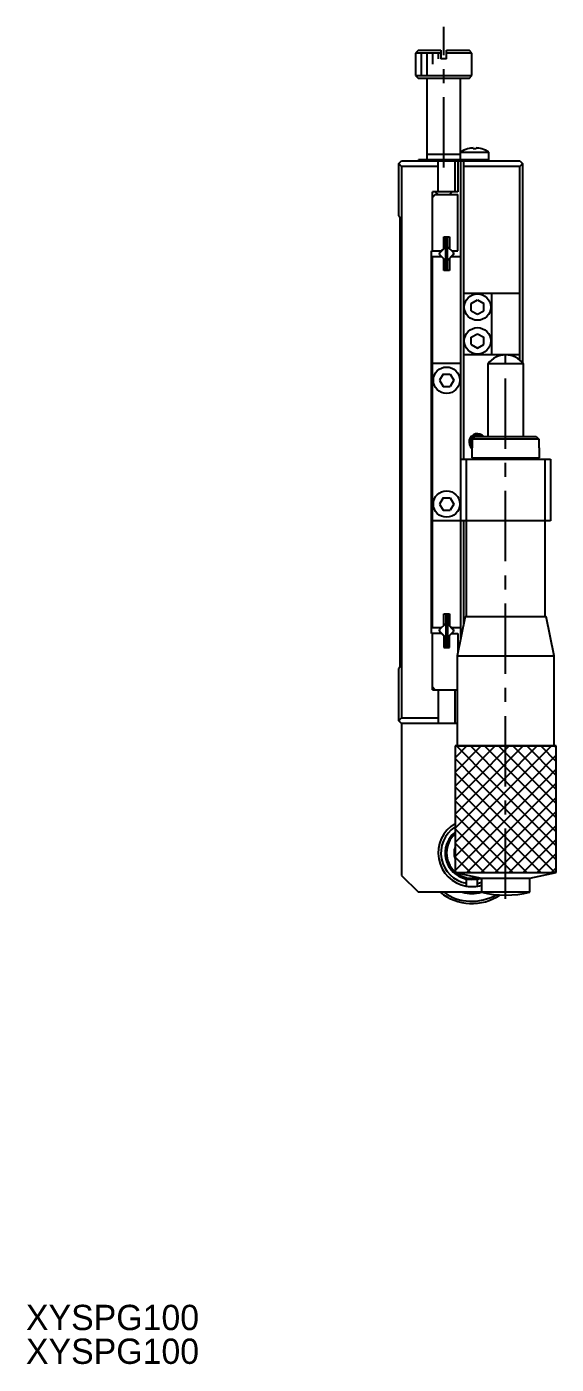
# Model space of a CAD drawing. Extents: x -119 to 394, y -6 to 277.
# Drawn here: x -118.7 to -24.6, y -5.8 to 231.9 of the extents above; entities that cross this region are included whole.
import ezdxf

# ---------------------------------------------------------------- set-up
doc = ezdxf.new("R2010")
doc.units = 0
doc.header["$LTSCALE"] = 10
doc.linetypes.add('CENTER', pattern=[2, 1.25, -0.25, 0.25, -0.25])
doc.layers.get('0').update_dxf_attribs({"linetype": 'CONTINUOUS'})
doc.layers.add('CENTER', color=1, linetype='CENTER')
doc.styles.get("Standard").update_dxf_attribs({"font": 'FGP教科書体NT-M'})

msp = doc.modelspace()

# ---------------------------------------------------------------- linework, layer by layer
at = {"color": 7, "linetype": 'CONTINUOUS'}
for p, q in [((-49.094798, 227.705492), (-49.594798, 227.205492)), ((-45.094798, 227.205492), (-49.594798, 227.205492)), ((-49.594798, 227.205492), (-49.594798, 223.205492)), ((-49.094798, 227.705492), (-45.094798, 227.705492)), ((-45.094798, 227.705492), (-45.094798, 226.205492)), ((-44.094798, 226.205492), (-45.094798, 226.205492)), ((-44.094798, 227.705492), (-40.094798, 227.705492)), ((-44.094798, 226.205492), (-44.094798, 227.705492)), ((-39.594798, 227.205492), (-44.094798, 227.205492)), ((-39.594798, 227.205492), (-40.094798, 227.705492)), ((-39.594798, 223.205492), (-39.594798, 227.205492)), ((-49.594798, 223.205492), (-49.094798, 222.705492)), ((-49.594798, 223.205492), (-39.594798, 223.205492)), ((-40.094798, 222.705492), (-49.094798, 222.705492)), ((-47.594798, 222.705492), (-47.594798, 208.205492)), ((-41.594798, 208.205492), (-41.594798, 222.705492)), ((-40.094798, 222.705492), (-39.594798, 223.205492)), ((-41.594798, 209.205492), (-47.594798, 209.205492)), ((-41.594798, 209.59715), (-36.594798, 209.59715)), ((-40.353388, 210.168073), (-40.356731, 210.174928)), ((-39.354798, 210.168073), (-39.354798, 210.340445)), ((-38.834798, 210.168073), (-39.354798, 210.168073)), ((-38.834798, 210.340445), (-38.834798, 210.168073)), ((-37.832865, 210.174928), (-37.836209, 210.168073)), ((-36.594798, 208.055492), (-36.594798, 209.59715)), ((-52.594798, 207.555492), (-52.094798, 208.055492)), ((-52.094798, 207.055492), (-52.594798, 207.555492)), ((-52.594798, 198.255492), (-52.594798, 207.555492)), ((-52.094798, 208.055492), (-31.094798, 208.055492)), ((-45.594798, 207.055492), (-52.094798, 207.055492)), ((-52.094798, 207.055492), (-52.094798, 109.055492)), ((-49.094798, 208.055492), (-49.094798, 208.205492)), ((-36.594798, 208.205492), (-49.094798, 208.205492)), ((-45.594798, 202.555492), (-45.594798, 208.055492)), ((-42.594798, 202.555492), (-42.594798, 208.055492)), ((-42.094798, 208.055492), (-42.094798, 202.555492)), ((-41.594798, 208.055492), (-41.594798, 123.055492)), ((-41.094798, 208.055492), (-41.094798, 155.055492)), ((-31.094798, 207.055492), (-41.094798, 207.055492)), ((-31.094798, 208.055492), (-30.594798, 207.555492)), ((-30.594798, 207.555492), (-31.094798, 207.055492)), ((-31.094798, 172.677835), (-31.094798, 207.055492)), ((-30.594798, 207.555492), (-30.594798, 172.201087)), ((-46.594798, 192.055492), (-46.594798, 202.555492)), ((-42.094798, 202.555492), (-46.594798, 202.555492)), ((-46.094798, 202.055492), (-46.594798, 201.555492)), ((-46.094798, 202.555492), (-45.594798, 202.055492)), ((-46.094798, 202.055492), (-42.094798, 202.055492)), ((-43.594798, 202.055492), (-43.094798, 202.555492)), ((-42.094798, 192.055492), (-42.094798, 202.055492)), ((-52.594798, 198.255492), (-52.394798, 198.055492)), ((-52.394798, 198.055492), (-52.394798, 118.055492)), ((-44.271575, 192.792929), (-45.332235, 191.732269)), ((-44.244798, 192.748995), (-45.332235, 191.661558)), ((-44.594798, 194.555492), (-43.594798, 194.555492)), ((-44.594798, 192.469706), (-44.594798, 194.555492)), ((-44.244798, 194.355492), (-43.944798, 194.355492)), ((-44.244798, 188.755492), (-44.244798, 194.355492)), ((-43.944798, 188.755492), (-43.944798, 194.355492)), ((-42.857361, 191.732269), (-43.918021, 192.792929)), ((-43.594798, 194.555492), (-43.594798, 192.469706)), ((-46.794798, 124.055492), (-46.794798, 192.055492)), ((-46.794798, 192.055492), (-45.009012, 192.055492)), ((-46.594798, 191.055492), (-45.009012, 191.055492)), ((-46.594798, 125.055492), (-46.594798, 191.055492)), ((-45.332235, 191.378715), (-44.271575, 190.318055)), ((-44.594798, 188.555492), (-44.594798, 190.641279)), ((-43.944798, 190.361989), (-42.857361, 191.449426)), ((-43.918021, 190.318055), (-42.857361, 191.378715)), ((-43.594798, 190.641279), (-43.594798, 188.555492)), ((-43.180585, 192.055492), (-42.094798, 192.055492)), ((-43.180585, 191.055492), (-41.594798, 191.055492)), ((-43.594798, 188.555492), (-44.594798, 188.555492)), ((-43.944798, 188.755492), (-44.244798, 188.755492)), ((-41.094798, 184.555492), (-31.094798, 184.555492)), ((-39.694798, 182.690577), (-38.594798, 183.325663)), ((-38.594798, 183.325663), (-37.494798, 182.690577)), ((-36.094798, 184.555492), (-36.094798, 173.555492)), ((-39.694798, 181.420407), (-39.694798, 182.690577)), ((-39.694798, 181.420407), (-38.594798, 180.785322)), ((-38.594798, 180.785322), (-37.494798, 181.420407)), ((-37.494798, 181.420407), (-37.494798, 182.690577)), ((-39.694798, 176.690577), (-38.594798, 177.325663)), ((-39.694798, 175.420407), (-39.694798, 176.690577)), ((-38.594798, 177.325663), (-37.494798, 176.690577)), ((-37.494798, 175.420407), (-37.494798, 176.690577)), ((-31.094798, 173.555492), (-41.094798, 173.555492)), ((-39.694798, 175.420407), (-38.594798, 174.785322)), ((-38.594798, 174.785322), (-37.494798, 175.420407)), ((-41.594798, 172.055492), (-46.594798, 172.055492)), ((-36.769798, 171.988312), (-36.769798, 159.055492)), ((-30.419798, 171.988312), (-36.769798, 171.988312)), ((-30.419798, 159.055492), (-30.419798, 171.988312)), ((-44.729884, 170.155492), (-45.364969, 169.055492)), ((-45.364969, 169.055492), (-44.729883, 167.955492)), ((-44.729884, 170.155492), (-43.459713, 170.155492)), ((-43.459713, 170.155492), (-42.824628, 169.055492)), ((-42.824628, 169.055492), (-43.459713, 167.955492)), ((-44.729883, 167.955492), (-43.459713, 167.955492)), ((-46.594798, 163.555492), (-46.794798, 163.555492)), ((-46.794798, 160.555492), (-46.594798, 160.555492)), ((-39.594798, 157.055492), (-39.594798, 155.255492)), ((-39.594798, 157.055492), (-39.510878, 157.055492)), ((-39.510878, 158.555492), (-39.003125, 159.055492)), ((-39.510878, 157.055492), (-39.510878, 158.555492)), ((-27.678718, 158.555492), (-39.510878, 158.555492)), ((-39.003125, 159.055492), (-28.186471, 159.055492)), ((-28.186471, 159.055492), (-27.678718, 158.555492)), ((-27.678718, 158.555492), (-27.678718, 157.055492)), ((-27.678718, 157.055492), (-27.594798, 157.055492)), ((-27.594798, 155.255492), (-27.594798, 157.055492)), ((-46.594798, 155.555492), (-46.794798, 155.555492)), ((-41.594798, 155.055492), (-25.594798, 155.055492)), ((-40.594798, 155.055492), (-40.594798, 127.055492)), ((-39.594798, 155.255492), (-27.594798, 155.255492)), ((-39.594798, 155.255492), (-39.394798, 155.055492)), ((-27.794798, 155.055492), (-27.594798, 155.255492)), ((-26.594798, 127.055492), (-26.594798, 155.055492)), ((-25.594798, 155.055492), (-25.594798, 144.055492)), ((-46.794798, 152.555492), (-46.594798, 152.555492)), ((-44.729884, 148.155492), (-45.364969, 147.055492)), ((-44.729884, 148.155492), (-43.459713, 148.155492)), ((-43.459713, 148.155492), (-42.824628, 147.055492)), ((-45.364969, 147.055492), (-44.729883, 145.955492)), ((-44.729883, 145.955492), (-43.459713, 145.955492)), ((-42.824628, 147.055492), (-43.459713, 145.955492)), ((-25.594798, 144.055492), (-46.594798, 144.055492)), ((-41.094798, 144.055492), (-41.094798, 125.555492)), ((-44.594798, 127.555492), (-43.594798, 127.555492)), ((-44.594798, 125.469706), (-44.594798, 127.555492)), ((-43.944798, 127.355492), (-44.244798, 127.355492)), ((-44.244798, 127.355492), (-44.244798, 121.755492)), ((-43.944798, 127.355492), (-43.944798, 121.755492)), ((-43.594798, 127.555492), (-43.594798, 125.469706)), ((-40.794798, 127.055492), (-42.194798, 120.055492)), ((-40.794798, 127.055492), (-26.394798, 127.055492)), ((-24.994798, 120.055492), (-26.394798, 127.055492)), ((-45.009012, 124.055492), (-46.794798, 124.055492)), ((-45.009012, 125.055492), (-46.594798, 125.055492)), ((-46.594798, 114.055492), (-46.594798, 124.055492)), ((-44.271575, 125.792929), (-45.332235, 124.732269)), ((-44.244798, 123.361989), (-45.332235, 124.449426)), ((-45.332235, 124.378715), (-44.271575, 123.318055)), ((-44.594798, 123.641279), (-44.594798, 121.555492)), ((-43.944798, 125.748995), (-42.857361, 124.661558)), ((-42.857361, 124.732269), (-43.918021, 125.792929)), ((-43.918021, 123.318055), (-42.857361, 124.378715)), ((-43.594798, 121.555492), (-43.594798, 123.641279)), ((-41.594798, 125.055492), (-43.180585, 125.055492)), ((-43.180585, 124.055492), (-42.094798, 124.055492)), ((-42.094798, 124.055492), (-42.094798, 120.555492)), ((-44.594798, 121.555492), (-43.594798, 121.555492)), ((-44.244798, 121.755492), (-43.944798, 121.755492)), ((-42.194798, 120.055492), (-24.994798, 120.055492)), ((-42.194798, 120.055492), (-42.194798, 104.055492)), ((-24.994798, 104.055492), (-24.994798, 120.055492)), ((-52.394798, 118.055492), (-52.594798, 117.855492)), ((-52.594798, 108.555492), (-52.594798, 117.855492)), ((-46.094798, 114.055492), (-46.594798, 114.555492)), ((-46.594798, 114.055492), (-42.194798, 114.055492)), ((-45.594798, 114.055492), (-45.594798, 108.055492)), ((-42.594798, 108.055492), (-42.594798, 114.055492)), ((-52.594798, 108.555492), (-52.094798, 109.055492)), ((-52.094798, 108.055492), (-52.594798, 108.555492)), ((-52.094798, 109.055492), (-45.594798, 109.055492)), ((-52.094798, 108.055492), (-52.094798, 81.055492)), ((-42.194798, 108.055492), (-52.094798, 108.055492)), ((-42.594798, 104.055492), (-24.594798, 104.055492)), ((-52.094798, 81.055492), (-49.094798, 78.055492)), ((-42.594798, 81.555492), (-41.799852, 81.555492)), ((-42.594798, 81.555492), (-37.894798, 80.555492)), ((-29.294798, 80.555492), (-24.594798, 81.555492)), ((-40.594798, 80.66801), (-40.594798, 79.139412)), ((-38.594798, 79.139412), (-38.594798, 80.66801)), ((-37.894798, 80.555492), (-37.894798, 78.055492)), ((-37.894798, 80.555492), (-29.294798, 80.555492)), ((-29.294798, 78.055492), (-29.294798, 80.555492)), ((-29.294798, 78.055492), (-49.094798, 78.055492))]:
    msp.add_line(p, q, dxfattribs=at)
at = {"color": 3, "linetype": 'CONTINUOUS'}
for p, q in [((-48.594798, 227.205492), (-48.594798, 223.205492)), ((-47.594798, 227.205492), (-47.594798, 223.205492)), ((-46.594798, 227.205492), (-46.594798, 225.205492)), ((-45.594798, 227.205492), (-45.594798, 226.205492)), ((-24.594798, 104.055492), (-42.594798, 104.055492)), ((-42.594798, 104.055492), (-42.594798, 81.555492)), ((-42.594798, 101.929912), (-40.469218, 104.055492)), ((-42.594798, 99.429912), (-37.969218, 104.055492)), ((-42.594798, 104.055492), (-42.594798, 81.555492)), ((-24.594798, 104.055492), (-42.594798, 104.055492)), ((-42.341186, 104.055492), (-36.405202, 98.119508)), ((-41.405202, 98.119508), (-35.469218, 104.055492)), ((-39.841186, 104.055492), (-33.905202, 98.119508)), ((-38.905202, 98.119508), (-32.969218, 104.055492)), ((-37.341186, 104.055492), (-31.405202, 98.119508)), ((-36.405202, 98.119508), (-30.469218, 104.055492)), ((-34.841186, 104.055492), (-28.905202, 98.119508)), ((-33.905202, 98.119508), (-27.969218, 104.055492)), ((-32.341186, 104.055492), (-26.405202, 98.119508)), ((-31.405202, 98.119508), (-25.469218, 104.055492)), ((-29.841186, 104.055492), (-24.594798, 98.809104)), ((-28.905202, 98.119508), (-24.594798, 102.429912)), ((-27.341186, 104.055492), (-24.594798, 101.309104)), ((-24.841186, 104.055492), (-24.594798, 103.809104)), ((-24.594798, 81.555492), (-24.594798, 104.055492)), ((-24.594798, 81.555492), (-24.594798, 104.055492)), ((-42.594798, 101.809104), (-38.905202, 98.119508)), ((-26.405202, 98.119508), (-24.594798, 99.929912)), ((-42.594798, 99.309104), (-41.405202, 98.119508)), ((-42.594798, 96.929912), (-41.405202, 98.119508)), ((-42.594798, 94.429912), (-38.905202, 98.119508)), ((-42.594798, 91.929912), (-36.405202, 98.119508)), ((-42.594798, 89.429912), (-33.905202, 98.119508)), ((-42.594798, 86.929912), (-31.405202, 98.119508)), ((-42.594798, 84.429912), (-28.905202, 98.119508)), ((-42.594798, 81.929912), (-26.405202, 98.119508)), ((-41.405202, 98.119508), (-24.841186, 81.555492)), ((-38.905202, 98.119508), (-24.594798, 83.809104)), ((-36.405202, 98.119508), (-24.594798, 86.309104)), ((-33.905202, 98.119508), (-24.594798, 88.809104)), ((-31.405202, 98.119508), (-24.594798, 91.309104)), ((-28.905202, 98.119508), (-24.594798, 93.809104)), ((-26.405202, 98.119508), (-24.594798, 96.309104)), ((-42.594798, 96.809104), (-27.341186, 81.555492)), ((-40.469218, 81.555492), (-24.594798, 97.429912)), ((-42.594798, 94.309104), (-29.841186, 81.555492)), ((-37.969218, 81.555492), (-24.594798, 94.929912)), ((-42.594798, 91.809104), (-32.341186, 81.555492)), ((-35.469218, 81.555492), (-24.594798, 92.429912)), ((-42.594798, 89.309104), (-34.841186, 81.555492)), ((-32.969218, 81.555492), (-24.594798, 89.929912)), ((-42.594798, 86.809104), (-37.341186, 81.555492)), ((-30.469218, 81.555492), (-24.594798, 87.429912)), ((-42.594798, 84.309104), (-39.841186, 81.555492)), ((-27.969218, 81.555492), (-24.594798, 84.929912)), ((-42.594798, 81.809104), (-42.341186, 81.555492)), ((-42.594798, 81.555492), (-24.594798, 81.555492)), ((-41.799852, 81.555492), (-24.594798, 81.555492)), ((-25.469218, 81.555492), (-24.594798, 82.429912))]:
    msp.add_line(p, q, dxfattribs=at)
at = {"color": 7, "linetype": 'CONTINUOUS'}
for centre in [(-38.594798, 182.055492), (-38.594798, 176.055492), (-44.094798, 169.055492), (-44.094798, 147.055492)]:
    msp.add_circle(centre, 2.35, dxfattribs=at)
for centre, radius, start, end in [((-39.094798, 205.855492), 4.5, 106.285843, 123.748989), ((-39.094798, 205.855492), 4.492483, 93.317816, 106.26943), ((-39.094798, 205.855492), 4.492483, 73.73057, 86.682184), ((-39.094798, 205.855492), 4.5, 56.251011, 73.714157), ((-44.130153, 192.651508), 0.2, 124.975303, 135), ((-44.059443, 192.651508), 0.2, 45, 55.024695), ((-45.190814, 191.590847), 0.2, 135, 190.182067), ((-45.190814, 191.520137), 0.2, 135, 225), ((-44.130153, 190.459477), 0.2, 225, 235.024697), ((-44.059443, 190.459477), 0.2, 304.975305, 315), ((-42.998783, 191.590847), 0.2, 315, 45), ((-42.998783, 191.520137), 0.2, 315, 10.182068), ((-33.594798, 169.555336), 4, 37.462651, 142.537349), ((-38.594798, 158.055492), 1.25, 53.130096, 222.872981), ((-45.190814, 124.590847), 0.2, 135, 225), ((-45.190814, 124.520137), 0.2, 169.817933, 225), ((-44.130153, 125.651508), 0.2, 124.975303, 135), ((-44.059443, 125.651508), 0.2, 45, 55.024695), ((-42.998783, 124.590847), 0.2, 349.817932, 45), ((-42.998783, 124.520137), 0.2, 315, 45), ((-44.130153, 123.459477), 0.2, 225, 235.024697), ((-44.059443, 123.459477), 0.2, 304.975305, 315), ((-39.594798, 85.055492), 6, 120, 260.405932), ((-39.594798, 85.055492), 5.5, 123.055731, 259.524318), ((-39.594798, 85.055492), 4.75, 129.166711, 289.542664), ((-39.594798, 85.055492), 4.5, 131.810315, 228.189685), ((-39.594798, 85.055492), 3.175, 160.888268, 199.111732), ((-39.594798, 85.055492), 4.5, 232.079303, 257.160412), ((-39.594798, 85.055492), 6, 260.405932, 286.45925), ((-39.594798, 85.055492), 4.5, 282.839588, 283.89774), ((-39.594798, 85.055492), 5.5, 280.475682, 288.004453), ((-39.594798, 85.055492), 9, 231.057559, 303.855173), ((-39.594798, 85.055492), 8.6, 234.484016, 300.288114), ((-39.594798, 85.055492), 7.2, 256.463798, 283.536202), ((-33.594798, 96.295492), 18.74, 256.734971, 283.265029)]:
    msp.add_arc(centre, radius, start, end, dxfattribs=at)
at = {"color": 3, "linetype": 'CONTINUOUS'}
for centre, radius, start, end in [((-38.594798, 158.055492), 1.5, 41.810316, 228.189685), ((-39.594798, 85.055492), 4.75, 129.166711, 257.846803), ((-39.594798, 85.055492), 4.5, 131.810315, 228.189685), ((-39.594798, 85.055492), 4.75, 282.153197, 289.542664)]:
    msp.add_arc(centre, radius, start, end, dxfattribs=at)
at = {"color": 4, "linetype": 'CONTINUOUS'}
msp.add_arc((-39.594798, 85.055492), 4.5, 232.079303, 283.89774, dxfattribs=at)
at = {"layer": 'CENTER', "color": 1, "linetype": 'CENTER'}
for p, q in [((-44.594798, 206.855492), (-44.594798, 231.880492)), ((-33.594798, 76.880492), (-33.594798, 173.555492))]:
    msp.add_line(p, q, dxfattribs=at)

# ---------------------------------------------------------------- texts
at = {"color": 7}
for p in [(-118.871832, 0.241506), (-118.871832, -5.758494)]:
    msp.add_text('XYSPG100', height=4.5, dxfattribs=at).set_placement(p)

doc.saveas('drawing.dxf')
